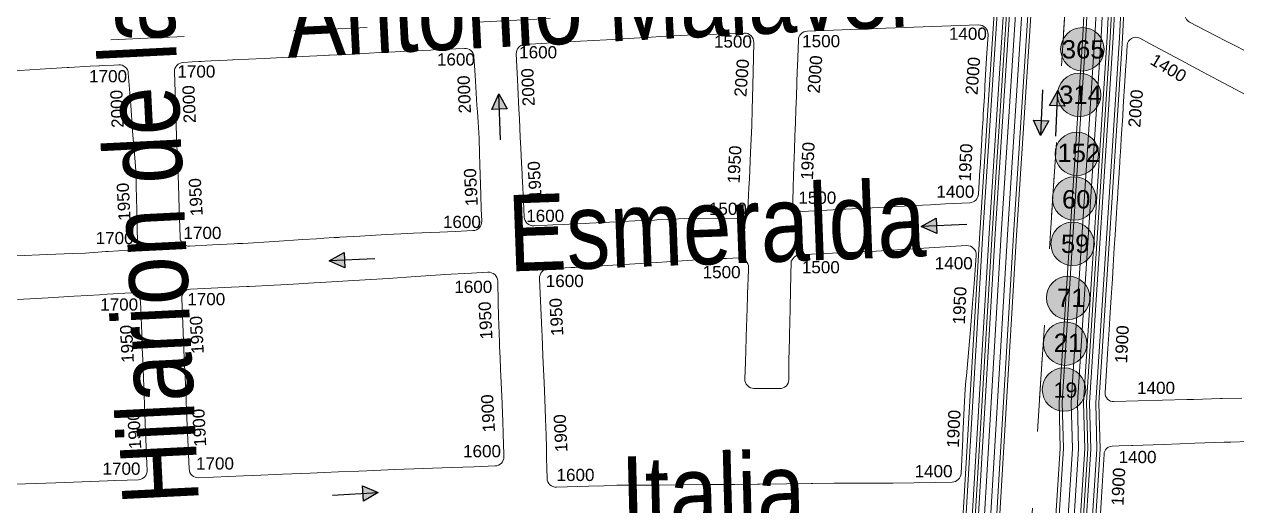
# Model space of a CAD drawing. Header units: millimetres. Extents: x 11558 to 23675, y 49449 to 61482.
# Drawn here: x 19405.4 to 19802.5, y 55621 to 55778.7 of the extents above; entities that cross this region are included whole.
import ezdxf

# ---------------------------------------------------------------- set-up
doc = ezdxf.new("R2010")
doc.units = ezdxf.units.MM
doc.linetypes.add('ACAD_ISO03W100', pattern=[30, 12, -18])
for name, color, linetype in [('0. plano base - nombres calles', 22, 'Continuous'), ('0. Plano Base - PLANO', 254, 'Continuous'), ('0. Plano base - sentido calles', 253, 'Continuous'), ('0.BARRIOS - DIVISIÓN', 12, 'ACAD_ISO03W100'), ('7. puesta en valor CC la lucila', 212, 'Continuous'), ('numeración', 7, 'Continuous')]:
    doc.layers.add(name, color=color, linetype=linetype)
for name, color, linetype, true_color in [('Linea 152 IDA', 7, 'Continuous', 0x070721), ('Linea 152 REGRESO', 7, 'Continuous', 0xff0a0a), ('Linea 19 Estación Carapachay', 7, 'Continuous', 0xa80000), ('Linea 19 Plaza Miserere', 7, 'Continuous', 0x575757), ('Linea 203 IDA', 7, 'Continuous', 0xc2c200), ('Linea 203 REGRESO', 7, 'Continuous', 0x9e7700), ('Linea 21 IDA Ramal F', 7, 'Continuous', 0x001861), ('Linea 21 IDA Ramal G', 7, 'Continuous', 0x001861), ('Linea 21 REGRO Ramal G', 7, 'Continuous', 0x0a47ff), ('Linea 314 IDA', 7, 'Continuous', 0x141414), ('Linea 314 REGRESO', 7, 'Continuous', 0xe00000), ('Linea 365 IDA', 7, 'Continuous', 0xdb6e00), ('Linea 365 REGRESO', 7, 'Continuous', 0xcc3300), ('Linea 59 Por Barrio Golf IDA', 7, 'Continuous', 0x007038), ('Linea 59 Por Barrio Golf VUELTA', 7, 'Continuous', 0xffd147), ('Linea 59 Por la Lucila IDA', 7, 'Continuous', 0x007038), ('Linea 60 Barracas IDA', 7, 'Continuous', 0x660000), ('Linea 60 Constitución-barramcas x Fleming IDA', 7, 'Continuous', 0x660000), ('Linea 60 Constitución-barrancas x Fleming VUELTA', 7, 'Continuous', 0xbcab76), ('Linea 71 IDA', 7, 'Continuous', 0xff2424), ('Linea 71 REGRESO', 7, 'Continuous', 0x2e62ff)]:
    doc.layers.add(name, color=color, linetype=linetype, true_color=true_color)
doc.layers.get('7. puesta en valor CC la lucila').off()
doc.styles.get("Standard").update_dxf_attribs({"font": 'arial.ttf'})

# ---------------------------------------------------------------- blocks, each defined once
blk = doc.blocks.new('MANZANAS')
at = {"layer": '0. Plano Base - PLANO', "color": 0, "linetype": 'Continuous', "lineweight": 5}
for points in [[(5639020.7, 6179770.02), (5639017.89, 6179770.01), (5639014.27, 6179769.99), (5639014.25, 6179769.99), (5639010.46, 6179769.97), (5639000.78, 6179769.93, -0.775898), (5638999.41, 6179775.18), (5639005.32, 6179778.46), (5639008.44, 6179780.19), (5639013.51, 6179783.01)], [(5639072.69, 6179668.6), (5639067.02, 6179665.45), (5639066.63, 6179665.24), (5639058.83, 6179660.89), (5639056.9, 6179659.82), (5639036.05, 6179648.23, -0.441447), (5639032.13, 6179649.54), (5639026.29, 6179662.77), (5639023.83, 6179668.35), (5639021.54, 6179673.55), (5639019.56, 6179678.04), (5639017.05, 6179683.73), (5639015.34, 6179687.61), (5639012.94, 6179693.03), (5639011.3, 6179696.77), (5639006.87, 6179706.81), (5639006.64, 6179707.33), (5639005.49, 6179709.93), (5639003.12, 6179715.29), (5639002.68, 6179716.29), (5639002.55, 6179716.6), (5639001.43, 6179719.13), (5638999.58, 6179723.32), (5638998.44, 6179725.9), (5638995.53, 6179732.51), (5638994.25, 6179735.41), (5638990.89, 6179743.02), (5638989.44, 6179746.32), (5638987.76, 6179750.11), (5638986.14, 6179753.79, -0.545428), (5638988.73, 6179757.72), (5638992.33, 6179757.68), (5639001.92, 6179757.57), (5639002.33, 6179757.57), (5639011.71, 6179757.47), (5639022.08, 6179757.35), (5639022.48, 6179757.35), (5639031.59, 6179757.25)], [(5639050.49, 6179610.39), (5639045.4, 6179621.87), (5639041.14, 6179631.47, -0.386145), (5639042.32, 6179635.04), (5639044.31, 6179636.17), (5639047.89, 6179638.19), (5639048.23, 6179638.38), (5639056.97, 6179643.32), (5639061.63, 6179645.95), (5639065.84, 6179648.33), (5639068.71, 6179649.96), (5639074.28, 6179653.1), (5639075.29, 6179653.67), (5639076.19, 6179654.18), (5639081.18, 6179657)], [(5638665.08, 6179577.51), (5638673.77, 6179582.73), (5638681.39, 6179587.28), (5638681.97, 6179587.63), (5638687.92, 6179591.13), (5638690.35, 6179592.56), (5638690.58, 6179592.69), (5638691.51, 6179593.25), (5638694.6, 6179595.06), (5638695.97, 6179595.87, -0.408168), (5638700.05, 6179594.86), (5638704.19, 6179588.15), (5638705.54, 6179585.97), (5638706.55, 6179584.32), (5638708.83, 6179580.63), (5638710.05, 6179578.65), (5638714.66, 6179571.26), (5638717.72, 6179566.36), (5638718.94, 6179564.13), (5638719.42, 6179563.25), (5638723.17, 6179556.38), (5638724.38, 6179554.17), (5638727.98, 6179547.56, -0.399846), (5638726.92, 6179543.57), (5638721.11, 6179540.01), (5638720.5, 6179539.64), (5638714.73, 6179536.11), (5638711.19, 6179534.09), (5638703.84, 6179529.89), (5638695.18, 6179524.95)], [(5638702.03, 6179512.38), (5638710.67, 6179517.53), (5638718.01, 6179521.91), (5638721.78, 6179524.16), (5638725.07, 6179526.12), (5638727.27, 6179527.44), (5638733.92, 6179531.4, -0.419705), (5638738.06, 6179530.31), (5638743.25, 6179521.22), (5638745.55, 6179517.2), (5638747.55, 6179513.7), (5638747.66, 6179513.51), (5638749.07, 6179511.03), (5638751.86, 6179506.16), (5638756.18, 6179498.59), (5638757.91, 6179495.57), (5638759.1, 6179493.49), (5638760.38, 6179491.24), (5638764.46, 6179484.09), (5638765.46, 6179482.35, -0.415311), (5638764.34, 6179478.25), (5638761.16, 6179476.45), (5638757.4, 6179474.32), (5638755.53, 6179473.26), (5638748.36, 6179469.2), (5638740.77, 6179464.9), (5638732.16, 6179460.02), (5638728.67, 6179458.05)]]:
    blk.add_lwpolyline(points, format="xyb", dxfattribs=at)
for points in [[(5638890.99, 6179709.58), (5638896.01, 6179712.42), (5638903.43, 6179716.63), (5638906.99, 6179718.65), (5638909.37, 6179720), (5638910.78, 6179720.8), (5638926.71, 6179729.83), (5638939.86, 6179737.28, -0.442753), (5638944.08, 6179735.89), (5638947.23, 6179728.81), (5638950.92, 6179720.54), (5638951.21, 6179719.88), (5638952.38, 6179717.27), (5638954.12, 6179713.37), (5638954.7, 6179712.06), (5638955.31, 6179710.68), (5638957.01, 6179706.87), (5638958.12, 6179704.38), (5638958.81, 6179702.83), (5638961.23, 6179697.41), (5638961.97, 6179695.74), (5638962.23, 6179695.17), (5638965.38, 6179688.08, -0.382034), (5638964.16, 6179684.27), (5638957.33, 6179680.27), (5638953.01, 6179677.74), (5638948.54, 6179675.11), (5638944.07, 6179672.49), (5638936.54, 6179668.08), (5638929.02, 6179663.67), (5638916.78, 6179656.49, -0.439667), (5638912.55, 6179657.79), (5638910.44, 6179662.23), (5638908.93, 6179665.39), (5638906.19, 6179671.15), (5638905.26, 6179673.09), (5638903.27, 6179677.29), (5638901.44, 6179681.13), (5638899.54, 6179685.13), (5638897.71, 6179688.96), (5638894.05, 6179696.67), (5638893.54, 6179697.73), (5638892.17, 6179700.61), (5638889.76, 6179705.68, -0.393401)], [(5638836.85, 6179612.83), (5638832.96, 6179619.49), (5638832.17, 6179620.84), (5638830.79, 6179623.2), (5638830.29, 6179624.05), (5638829.61, 6179625.21), (5638827.94, 6179628.07), (5638825.39, 6179632.43), (5638823.69, 6179635.33), (5638820.53, 6179640.74), (5638819.06, 6179643.25), (5638815.27, 6179649.75), (5638814.08, 6179651.81), (5638809.88, 6179659.03, -0.411324), (5638810.94, 6179663.12), (5638823.29, 6179670.45), (5638826.6, 6179672.42), (5638833.97, 6179676.8), (5638841.74, 6179681.42), (5638846.53, 6179684.26), (5638849.24, 6179685.88), (5638856.78, 6179690.29), (5638865.13, 6179695.05), (5638867.99, 6179696.69), (5638869.76, 6179697.7), (5638872.98, 6179699.53, -0.432856), (5638877.16, 6179698.25), (5638881.43, 6179689.53), (5638885.2, 6179681.84), (5638886.76, 6179678.66), (5638889.17, 6179673.73), (5638892.84, 6179665.85), (5638894.11, 6179663.12), (5638896.43, 6179658.09), (5638896.49, 6179657.97), (5638897.72, 6179655.3), (5638900.75, 6179648.74, -0.403355), (5638899.38, 6179644.8), (5638886.32, 6179638.17), (5638883.49, 6179636.52), (5638878.75, 6179633.76), (5638875.8, 6179632.04), (5638875.11, 6179631.64), (5638871.37, 6179629.47), (5638864.24, 6179625.31), (5638856.71, 6179620.93), (5638855.5, 6179620.22), (5638852.68, 6179618.58), (5638849.28, 6179616.6), (5638846.28, 6179614.86), (5638843.17, 6179613.04), (5638840.95, 6179611.75, -0.413655)], [(5638882.91, 6179540.37), (5638881.36, 6179543.19), (5638879.66, 6179546.27), (5638878.13, 6179549.05), (5638876.07, 6179552.79), (5638873.52, 6179557.37), (5638871.78, 6179560.49), (5638867.58, 6179567.82), (5638863.26, 6179575.29), (5638861.51, 6179578.33), (5638860.03, 6179580.9), (5638859.04, 6179582.61), (5638850.53, 6179597.34, -0.411412), (5638851.6, 6179601.43), (5638857.99, 6179605.19), (5638858.87, 6179605.72), (5638859.16, 6179605.89), (5638860.96, 6179606.95), (5638863.8, 6179608.62), (5638871.41, 6179613.12), (5638879.23, 6179617.82), (5638885.01, 6179621.33), (5638892.26, 6179625.75), (5638899.01, 6179629.8), (5638901.8, 6179631.36), (5638905.42, 6179633.4, -0.432862), (5638909.59, 6179632.09), (5638911.49, 6179628.16), (5638911.96, 6179627.18), (5638915.46, 6179619.9), (5638919.38, 6179611.69), (5638919.62, 6179611.19), (5638922.99, 6179604.1), (5638925.38, 6179599.1, 0.422008), (5638929.45, 6179597.72), (5638931.95, 6179598.99), (5638936.93, 6179601.53, 0.412957), (5638938.24, 6179605.55), (5638936.37, 6179609.26), (5638935.44, 6179611.1), (5638932.21, 6179617.61), (5638931.58, 6179618.89), (5638929.96, 6179622.21), (5638927.85, 6179626.55), (5638925.23, 6179631.91), (5638921.1, 6179640.37), (5638921.28, 6179641.97), (5638921.98, 6179643.13), (5638927.88, 6179646.56), (5638935.81, 6179651.17), (5638942.7, 6179655.17), (5638950.11, 6179659.6), (5638969.7, 6179671.32, -0.45344), (5638974, 6179669.93), (5638977.12, 6179662.69), (5638980.19, 6179655.4), (5638983.44, 6179647.57), (5638983.97, 6179646.29), (5638989.28, 6179633.5), (5638989.91, 6179631.98), (5638990.99, 6179629.38), (5638993.5, 6179623.85), (5638997.23, 6179615.74), (5638997.77, 6179614.56), (5639002.49, 6179604.29, -0.395783), (5639001.19, 6179600.4), (5638996.31, 6179597.76), (5638984.09, 6179591.2), (5638983.65, 6179590.96), (5638976.22, 6179587.08), (5638968.29, 6179582.94), (5638967.08, 6179582.3), (5638960.83, 6179579), (5638960.41, 6179578.77), (5638953.32, 6179574.97), (5638945.48, 6179570.77), (5638944.96, 6179570.49), (5638938.43, 6179566.99), (5638937.72, 6179566.61), (5638933.92, 6179564.58), (5638929.95, 6179562.47), (5638923.24, 6179558.92), (5638915.81, 6179554.99), (5638914.39, 6179554.24), (5638911.89, 6179552.92), (5638907.91, 6179550.81), (5638904.23, 6179548.86), (5638900.53, 6179546.78), (5638896.14, 6179544.32), (5638887, 6179539.2, -0.416316)], [(5638823.98, 6179601.16), (5638818.88, 6179598.22), (5638814.53, 6179595.71), (5638811.85, 6179594.16), (5638807.09, 6179591.42), (5638805.49, 6179590.49), (5638799.5, 6179587.04), (5638796.35, 6179585.16), (5638791.94, 6179582.53), (5638786.3, 6179579.13), (5638786.07, 6179578.99), (5638784.66, 6179578.14), (5638781.77, 6179576.4), (5638779.77, 6179575.19), (5638775.91, 6179572.86), (5638767.9, 6179568.04), (5638759.05, 6179562.73), (5638757.51, 6179561.83), (5638756.57, 6179561.28), (5638750.46, 6179557.69), (5638743.97, 6179553.88, -0.420755), (5638739.83, 6179555.01), (5638735.32, 6179563.11), (5638731.38, 6179570.1), (5638727.45, 6179577.04), (5638723.71, 6179583.65), (5638719.77, 6179590.62), (5638713.25, 6179602.19, -0.408746), (5638714.34, 6179606.25), (5638716.94, 6179607.78), (5638718.81, 6179608.88), (5638719.52, 6179609.3), (5638720.49, 6179609.87), (5638722.27, 6179610.92), (5638724.24, 6179612.07), (5638726.83, 6179613.58), (5638728.28, 6179614.43), (5638728.4, 6179614.49), (5638737.26, 6179619.67), (5638745.99, 6179624.76), (5638754.28, 6179629.61), (5638755.64, 6179630.4), (5638755.8, 6179630.5), (5638762.05, 6179634.16), (5638765.59, 6179636.23), (5638766.98, 6179637.05), (5638769.98, 6179638.8), (5638774.4, 6179641.39), (5638777.21, 6179643.03), (5638779.82, 6179644.56), (5638782.15, 6179645.93), (5638784.49, 6179647.29), (5638785.17, 6179647.69), (5638789.1, 6179649.99), (5638793.95, 6179652.83, -0.410785), (5638798.04, 6179651.79), (5638800.26, 6179648.1), (5638802.15, 6179644.95), (5638806.2, 6179638.21), (5638807.32, 6179636.36), (5638809.06, 6179633.45), (5638811.8, 6179628.91), (5638814.28, 6179624.48), (5638815.99, 6179621.44), (5638820.84, 6179612.8), (5638823.1, 6179608.78), (5638825.1, 6179605.23, -0.410904)], [(5638777.46, 6179489.03), (5638767.94, 6179505.56), (5638764.69, 6179511.19), (5638763.55, 6179513.17), (5638761.48, 6179516.76), (5638759.25, 6179520.63), (5638756.5, 6179525.43), (5638749.61, 6179537.42, -0.413777), (5638750.71, 6179541.51), (5638760.48, 6179547.15), (5638762.35, 6179548.22), (5638766.71, 6179550.73), (5638767.35, 6179551.11), (5638774.46, 6179555.26), (5638778.25, 6179557.53), (5638781.37, 6179559.39), (5638782.56, 6179560.1), (5638790.56, 6179564.87), (5638798.45, 6179569.58), (5638806.51, 6179574.46), (5638814.31, 6179579.22), (5638821.17, 6179583.41), (5638822.37, 6179584.14), (5638830.02, 6179588.56), (5638834.6, 6179591.33, -0.425396), (5638838.78, 6179590.21), (5638842.19, 6179584.06), (5638844.34, 6179580.18), (5638848.51, 6179572.7), (5638849.19, 6179571.53), (5638851.05, 6179568.3), (5638852.96, 6179564.99), (5638857.3, 6179557.49), (5638861.44, 6179550.18), (5638863.34, 6179546.8), (5638863.74, 6179546.09), (5638863.88, 6179545.86), (5638864.76, 6179544.28), (5638867.07, 6179540.18, -0.413631), (5638865.93, 6179536.1), (5638860.01, 6179532.75), (5638853.53, 6179529.1), (5638845.45, 6179524.54), (5638837.37, 6179519.96), (5638829.34, 6179515.35), (5638827.14, 6179514.08), (5638821.29, 6179510.73), (5638817.26, 6179508.42), (5638813.26, 6179506.12), (5638805.37, 6179501.59), (5638797.16, 6179496.88), (5638794.32, 6179495.25), (5638781.55, 6179487.92, -0.413704)]]:
    blk.add_lwpolyline(points, format="xyb", close=True, dxfattribs=at)
blk = doc.blocks.new('19')
at = {"layer": 'Linea 19 Estación Carapachay', "lineweight": 211, "true_color": 0xededed}
h = blk.add_hatch(color=7, dxfattribs=at)
h.dxf.hatch_style = 1
edge = h.paths.add_edge_path()
edge.add_arc((0, 0), 7.11, 0, 360)
at = {"layer": 'Linea 19 Estación Carapachay', "lineweight": 9}
blk.add_circle((0, 0), 7.11, dxfattribs=at)
at = {"layer": 'Linea 19 Estación Carapachay', "lineweight": 15, "insert": (-3.4, 2.34), "char_height": 5, "attachment_point": 1}
blk.add_mtext_dynamic_manual_height_columns('19', width=16.4579, gutter_width=12.5, heights=[0], dxfattribs=at)
blk = doc.blocks.new('365')
at = {"layer": 'Linea 365 IDA', "lineweight": 211, "true_color": 0xededed}
h = blk.add_hatch(color=7, dxfattribs=at)
h.dxf.hatch_style = 1
edge = h.paths.add_edge_path()
edge.add_arc((0, 0), 7.11, 0, 360)
at = {"layer": 'Linea 365 IDA', "lineweight": 9}
blk.add_circle((0, 0), 7.11, dxfattribs=at)
at = {"layer": 'Linea 365 IDA', "lineweight": 15, "insert": (-6.72, 2.99), "char_height": 6, "attachment_point": 1}
blk.add_mtext_dynamic_manual_height_columns('365', width=9.9737, gutter_width=12.5, heights=[0], dxfattribs=at)
blk = doc.blocks.new('21 azul')
at = {"layer": 'Linea 21 IDA Ramal F', "lineweight": 211, "true_color": 0xededed}
h = blk.add_hatch(color=7, dxfattribs=at)
h.dxf.hatch_style = 1
edge = h.paths.add_edge_path()
edge.add_arc((0, 0), 7.11, 0, 360)
at = {"layer": 'Linea 21 IDA Ramal F', "lineweight": 9}
blk.add_circle((0, 0), 7.11, dxfattribs=at)
at = {"layer": 'Linea 21 IDA Ramal F', "lineweight": 211, "insert": (-3.78, 3.29), "char_height": 6, "attachment_point": 1}
blk.add_mtext_dynamic_manual_height_columns('21', width=8.5711, gutter_width=12.5, heights=[0], dxfattribs=at)
blk = doc.blocks.new('59 ida')
at = {"layer": 'Linea 59 Por la Lucila IDA', "lineweight": 211, "true_color": 0xededed}
h = blk.add_hatch(color=7, dxfattribs=at)
h.dxf.hatch_style = 1
edge = h.paths.add_edge_path()
edge.add_arc((0, 0), 7.11, 0, 360)
at = {"layer": 'Linea 59 Por la Lucila IDA', "lineweight": 9}
blk.add_circle((0, 0), 7.11, dxfattribs=at)
at = {"layer": 'Linea 59 Por la Lucila IDA', "lineweight": 15, "insert": (-3.84, 3.05), "char_height": 6, "attachment_point": 1}
blk.add_mtext_dynamic_manual_height_columns('59', width=16.4579, gutter_width=12.5, heights=[0], dxfattribs=at)
blk = doc.blocks.new('60 ida')
at = {"layer": 'Linea 60 Barracas IDA', "lineweight": 211, "true_color": 0xededed}
h = blk.add_hatch(color=7, dxfattribs=at)
h.dxf.hatch_style = 1
edge = h.paths.add_edge_path()
edge.add_arc((0, 0), 7.11, 0, 360)
at = {"layer": 'Linea 60 Barracas IDA', "lineweight": 9}
blk.add_circle((0, 0), 7.11, dxfattribs=at)
at = {"layer": 'Linea 60 Barracas IDA', "lineweight": 15, "insert": (-4.01, 2.78), "char_height": 6, "attachment_point": 1}
blk.add_mtext_dynamic_manual_height_columns('60', width=16.4579, gutter_width=12.5, heights=[0], dxfattribs=at)
blk = doc.blocks.new('71 vuelta')
at = {"layer": 'Linea 71 REGRESO', "lineweight": 211, "true_color": 0xededed}
h = blk.add_hatch(color=7, dxfattribs=at)
h.dxf.hatch_style = 1
edge = h.paths.add_edge_path()
edge.add_arc((0, 0), 7.11, 0, 360)
at = {"layer": 'Linea 71 REGRESO', "lineweight": 9}
blk.add_circle((0, 0), 7.11, dxfattribs=at)
at = {"layer": 'Linea 71 REGRESO', "lineweight": 15, "insert": (-3.64, 2.95), "char_height": 6, "attachment_point": 1}
blk.add_mtext_dynamic_manual_height_columns('71', width=16.4579, gutter_width=12.5, heights=[0], dxfattribs=at)
blk = doc.blocks.new('152 vuelta')
at = {"layer": 'Linea 152 REGRESO', "lineweight": 211, "true_color": 0xededed}
h = blk.add_hatch(color=7, dxfattribs=at)
h.dxf.hatch_style = 1
edge = h.paths.add_edge_path()
edge.add_arc((0, 0), 7.11, 0, 360)
at = {"layer": 'Linea 152 REGRESO', "lineweight": 9}
blk.add_circle((0, 0), 7.11, dxfattribs=at)
at = {"layer": 'Linea 152 REGRESO', "lineweight": 15, "insert": (-6.34, 3.27), "char_height": 6, "attachment_point": 1}
blk.add_mtext_dynamic_manual_height_columns('152', width=16.4579, gutter_width=12.5, heights=[0], dxfattribs=at)
blk = doc.blocks.new('314 ida')
at = {"layer": 'Linea 314 IDA', "lineweight": 211, "true_color": 0xededed}
h = blk.add_hatch(color=7, dxfattribs=at)
h.dxf.hatch_style = 1
edge = h.paths.add_edge_path()
edge.add_arc((0, 0), 7.11, 0, 360)
at = {"layer": 'Linea 314 IDA', "lineweight": 9}
blk.add_circle((0, 0), 7.11, dxfattribs=at)
at = {"layer": 'Linea 314 IDA', "lineweight": 15, "insert": (-6.58, 3.05), "char_height": 6, "attachment_point": 1}
blk.add_mtext_dynamic_manual_height_columns('314', width=8.7347, gutter_width=12.5, heights=[0], dxfattribs=at)

msp = doc.modelspace()

# ---------------------------------------------------------------- hatches: boundary and pattern name
at = {"layer": '0. Plano base - sentido calles', "linetype": 'Continuous', "lineweight": 25, "ltscale": 2, "true_color": 0x1a1a1a}
h = msp.add_hatch(color=250, dxfattribs=at)
h.dxf.hatch_style = 1
h.paths.add_polyline_path([(19743.91, 55756.99), (19741.2, 55752.11), (19743.7, 55752)])
h.paths.add_polyline_path([(19743.91, 55756.99), (19743.7, 55752), (19746.19, 55751.89)])
h = msp.add_hatch(color=250, dxfattribs=at)
h.dxf.hatch_style = 1
h.paths.add_polyline_path([(19560.89, 55755.89), (19558.57, 55750.81), (19561.07, 55750.89)])
h.paths.add_polyline_path([(19560.89, 55755.89), (19561.07, 55750.89), (19563.56, 55750.98)])
h = msp.add_hatch(color=250, dxfattribs=at)
h.dxf.hatch_style = 1
h.paths.add_polyline_path([(19738.27, 55742.22), (19740.98, 55747.11), (19738.49, 55747.22)])
h.paths.add_polyline_path([(19738.27, 55742.22), (19738.49, 55747.22), (19735.99, 55747.32)])
h = msp.add_hatch(color=250, dxfattribs=at)
h.dxf.hatch_style = 1
h.paths.add_polyline_path([(19699.17, 55712.52), (19704.27, 55710.23), (19704.16, 55712.73)])
h.paths.add_polyline_path([(19699.17, 55712.52), (19704.16, 55712.73), (19704.06, 55715.22)])
h = msp.add_hatch(color=250, dxfattribs=at)
h.dxf.hatch_style = 1
h.paths.add_polyline_path([(19505.27, 55701.25), (19510.37, 55698.95), (19510.26, 55701.45)])
h.paths.add_polyline_path([(19505.27, 55701.25), (19510.26, 55701.45), (19510.16, 55703.95)])
h = msp.add_hatch(color=250, dxfattribs=at)
h.dxf.hatch_style = 1
h.paths.add_polyline_path([(19521.35, 55625.36), (19516.21, 55627.55), (19516.36, 55625.06)])
h.paths.add_polyline_path([(19521.35, 55625.36), (19516.36, 55625.06), (19516.51, 55622.56)])

# ---------------------------------------------------------------- linework, layer by layer
at = {"layer": '0. Plano base - sentido calles', "color": 250, "linetype": 'Continuous', "lineweight": 25, "ltscale": 2, "true_color": 0x1a1a1a}
for points in [[(19738.91, 55757.21), (19738.27, 55742.22), (19735.99, 55747.32), (19740.98, 55747.11), (19738.27, 55742.22)], [(19743.27, 55742.01), (19743.91, 55756.99), (19746.19, 55751.89), (19741.2, 55752.11), (19743.91, 55756.99)], [(19561.42, 55740.9), (19560.89, 55755.89), (19563.56, 55750.98), (19558.57, 55750.81), (19560.89, 55755.89)], [(19714.16, 55713.13), (19699.17, 55712.52), (19704.06, 55715.22), (19704.27, 55710.23), (19699.17, 55712.52)], [(19520.26, 55701.86), (19505.27, 55701.25), (19510.16, 55703.95), (19510.37, 55698.95), (19505.27, 55701.25)], [(19506.38, 55624.46), (19521.35, 55625.36), (19516.51, 55622.56), (19516.21, 55627.55), (19521.35, 55625.36)]]:
    msp.add_lwpolyline(points, dxfattribs=at)
at = {"layer": '0.BARRIOS - DIVISIÓN', "color": 14, "lineweight": 18, "ltscale": 2}
for points in [[(21185.39, 56161.52), (21178.83, 56000.77), (21300.45, 55999.5), (21270.69, 55899.86), (21171.53, 55912.66), (21162.25, 55848.43), (21316.32, 55824.7), (21324.08, 55861.86), (21338.64, 55861.3), (21331.71, 55780.29), (21308.87, 55782.23), (21312.44, 55804.88), (21216.26, 55816.03), (21208.47, 55759.38), (21183.69, 55761.94), (21190.38, 55818.05), (20969.49, 55832.27), (20681.41, 55821.47), (19757.42, 55789.39), (18967.23, 55750.75), (18450.62, 55734.7), (17997.13, 55715.25), (17552.48, 55699.13), (17505.57, 56634.4)], [(19746.68, 55789.02), (19726.12, 55476.55), (19705.29, 55342.21), (19682.91, 54948.63), (19661.94, 54643.15), (19640.4, 54304.03), (19607.91, 53959.65), (19567.75, 53570.63), (19550.03, 53389.45), (19077.25, 53357.53), (18962.05, 53342.81), (18817.78, 53351.07), (18595.68, 53358.57), (18202.92, 53380.53), (17765.7, 53372.91), (17659.73, 53390.45), (17637.92, 53679.7), (17639.89, 53799.72), (17625.59, 53940.22), (17597.55, 54075.9), (17579.24, 54125.09), (17580.44, 54241.86), (17585.92, 54374.44), (17552.48, 55699.13)], [(20104.45, 53325.35), (19550.03, 53389.45), (19587.83, 53765.14), (19640.4, 54304.03), (19661.94, 54643.15), (19682.91, 54948.63), (19694.1, 55145.42), (19705.29, 55342.21), (19726.12, 55476.55), (19746.67, 55788.87)]]:
    msp.add_lwpolyline(points, dxfattribs=at)
at = {"layer": 'Linea 152 IDA', "lineweight": 15}
msp.add_lwpolyline([(19754.82, 56087.71), (19741.25, 55892.05), (19729.38, 55709.75), (19715.79, 55481.66), (19696.14, 55338.26), (19685.29, 55195.47), (19660.5, 54759.56), (19646.01, 54524.26), (19634.42, 54303.04), (19627.28, 54238.43), (19602.6, 53997.24), (19589.35, 53851.45), (19565.85, 53617.33), (19565.94, 53603.83), (19537.12, 53324.22)], dxfattribs=at)
at = {"layer": 'Linea 152 REGRESO', "lineweight": 15}
msp.add_lwpolyline([(19619.92, 54082.65), (19643.88, 54312.85), (19654.25, 54428.11), (19667.96, 54640.8), (19670.39, 54655.46), (19679.65, 54786.8), (19682.88, 54832.68), (19685.12, 54864), (19687.29, 54905.67), (19695.27, 55007.79), (19695.17, 55020.86), (19704.29, 55127.53), (19710.14, 55238.39), (19715.73, 55342.53), (19734.64, 55483.61), (19744.72, 55639.78), (19744.31, 55654.96), (19752.08, 55774.9), (19753.12, 55794.77), (19762.63, 55942.66), (19768.54, 56031.01), (19772.21, 56100.51)], dxfattribs=at)
at = {"layer": 'Linea 19 Estación Carapachay', "lineweight": 15}
msp.add_lwpolyline([(19625.85, 54081.68), (19649.86, 54312.27), (19660.23, 54427.65), (19673.93, 54640.11), (19676.36, 54654.76), (19685.64, 54786.37), (19688.86, 54832.26), (19691.11, 54863.63), (19693.27, 54905.28), (19701.27, 55007.58), (19701.17, 55020.63), (19710.28, 55127.12), (19716.13, 55238.07), (19721.71, 55341.97), (19740.62, 55483.02), (19750.73, 55639.67), (19750.32, 55654.85), (19758.07, 55774.55), (19759.11, 55794.42), (19768.62, 55942.27), (19774.53, 56030.65), (19778.2, 56100.03)], dxfattribs=at)
at = {"layer": 'Linea 19 Plaza Miserere', "lineweight": 15}
msp.add_lwpolyline([(19744.87, 56088.72), (19731.28, 55892.72), (19719.4, 55710.37), (19705.83, 55482.63), (19686.2, 55339.32), (19675.31, 55196.13), (19650.52, 54760.15), (19636.02, 54524.83), (19624.45, 54303.85), (19617.33, 54239.49), (19592.65, 53998.2), (19579.39, 53852.4), (19555.85, 53617.8), (19555.94, 53604.31), (19527.17, 53325.25)], dxfattribs=at)
at = {"layer": 'Linea 203 IDA', "lineweight": 15}
msp.add_lwpolyline([(19781.19, 56099.79), (19777.52, 56030.47), (19771.61, 55942.07), (19762.11, 55794.24), (19761.07, 55774.37), (19753.32, 55654.79), (19753.73, 55639.61), (19743.6, 55482.72), (19724.7, 55341.69), (19719.12, 55237.91), (19713.27, 55126.91), (19704.17, 55020.51), (19704.27, 55007.47), (19696.27, 54905.09), (19694.1, 54863.45), (19691.86, 54832.05), (19688.63, 54786.16), (19679.34, 54654.41), (19676.91, 54639.77), (19663.22, 54427.42), (19652.84, 54311.98), (19628.82, 54081.19)], dxfattribs=at)
at = {"layer": 'Linea 203 REGRESO', "lineweight": 15}
msp.add_lwpolyline([(19743.87, 56088.82), (19730.28, 55892.79), (19718.4, 55710.43), (19704.84, 55482.73), (19685.2, 55339.42), (19674.32, 55196.2), (19649.52, 54760.21), (19635.02, 54524.89), (19623.46, 54303.94), (19616.34, 54239.59), (19591.65, 53998.29), (19578.4, 53852.49), (19554.85, 53617.85), (19554.94, 53604.36), (19526.18, 53325.35)], dxfattribs=at)
at = {"layer": 'Linea 21 IDA Ramal G', "lineweight": 15}
msp.add_lwpolyline([(19622.95, 53952.26), (20411.33, 53972.28), (20470.78, 54275.39), (20494.77, 54407.29), (20513.17, 54549.42), (20496.95, 54581.51), (20505.09, 54623.89), (20525.52, 54644.72), (20544.92, 54759.6), (20570.29, 54957.7), (20595.5, 55147.39), (20621.65, 55352.1), (20642.15, 55506), (20328.39, 55511.93), (19744.84, 55486.31), (19754.73, 55639.59), (19754.32, 55654.77), (19762.07, 55774.32), (19763.11, 55794.19), (19772.61, 55942.01), (19778.52, 56030.41), (19782.19, 56099.71)], dxfattribs=at)
at = {"layer": 'Linea 21 REGRO Ramal G', "lineweight": 15}
msp.add_lwpolyline([(19746.86, 56088.52), (19733.27, 55892.58), (19721.39, 55710.24), (19707.82, 55482.44), (19688.18, 55339.11), (19677.31, 55196), (19672.94, 55119.12), (20354.28, 55138.65), (20368.79, 54702.2), (20377.28, 54435.03), (20357.5, 54163.52), (20330.65, 53855.9), (19576.6, 53844.62)], dxfattribs=at)
at = {"layer": 'Linea 314 IDA', "lineweight": 15}
msp.add_lwpolyline([(19773.21, 56100.43), (19769.54, 56030.95), (19763.63, 55942.6), (19754.12, 55794.71), (19753.08, 55774.84), (19745.31, 55654.94), (19745.72, 55639.76), (19735.64, 55483.51), (19716.73, 55342.43), (19711.13, 55238.34), (19705.29, 55127.47), (19696.17, 55020.82), (19696.27, 55007.75), (19688.28, 54905.61), (19686.11, 54863.94), (19683.88, 54832.61), (19680.65, 54786.73), (19671.39, 54655.35), (19668.95, 54640.69), (19655.24, 54428.03), (19644.88, 54312.75), (19620.91, 54082.49)], dxfattribs=at)
at = {"layer": 'Linea 314 REGRESO', "lineweight": 15}
msp.add_lwpolyline([(19755.82, 56087.61), (19742.25, 55891.98), (19730.38, 55709.68), (19716.79, 55481.56), (19697.14, 55338.15), (19686.29, 55195.4), (19661.5, 54759.5), (19647, 54524.2), (19635.42, 54302.96), (19628.27, 54238.32), (19603.6, 53997.14), (19590.34, 53851.35), (19566.85, 53617.28), (19566.94, 53603.78), (19538.11, 53324.12)], dxfattribs=at)
at = {"layer": 'Linea 365 IDA', "lineweight": 15}
msp.add_lwpolyline([(19785.18, 56099.46), (19781.51, 56030.23), (19775.6, 55941.81), (19766.1, 55794.01), (19765.06, 55774.14), (19757.32, 55654.72), (19757.73, 55639.53), (19747.59, 55482.33), (19728.68, 55341.31), (19723.12, 55237.7), (19717.27, 55126.64), (19708.17, 55020.35), (19708.27, 55007.33), (19700.26, 54904.83), (19698.09, 54863.2), (19695.85, 54831.76), (19692.62, 54785.88), (19683.32, 54653.94), (19680.89, 54639.31), (19667.21, 54427.11), (19656.82, 54311.59), (19632.77, 54080.54)], dxfattribs=at)
at = {"layer": 'Linea 365 REGRESO', "lineweight": 15}
msp.add_lwpolyline([(19747.85, 56088.42), (19734.27, 55892.52), (19722.39, 55710.18), (19708.82, 55482.34), (19689.18, 55339), (19678.31, 55195.93), (19653.51, 54759.97), (19639.02, 54524.66), (19627.44, 54303.61), (19620.32, 54239.17), (19595.63, 53997.91), (19582.38, 53852.11), (19558.85, 53617.66), (19558.94, 53604.17), (19530.15, 53324.94)], dxfattribs=at)
at = {"layer": 'Linea 59 Por Barrio Golf VUELTA', "lineweight": 15}
msp.add_lwpolyline([(19750.84, 56088.11), (19737.26, 55892.32), (19725.39, 55710), (19711.81, 55482.05), (19692.16, 55338.68), (19681.3, 55195.73), (19656.51, 54759.8), (19642.01, 54524.49), (19630.44, 54303.37), (19623.3, 54238.85), (19598.62, 53997.62), (19585.36, 53851.83), (19561.85, 53617.52), (19561.94, 53604.02), (19533.14, 53324.63)], dxfattribs=at)
at = {"layer": 'Linea 59 Por la Lucila IDA', "lineweight": 15}
msp.add_lwpolyline([(19627.83, 54081.35), (19651.85, 54312.08), (19662.22, 54427.49), (19675.92, 54639.89), (19678.35, 54654.53), (19687.63, 54786.23), (19690.86, 54832.12), (19693.1, 54863.51), (19695.27, 54905.15), (19703.27, 55007.5), (19703.17, 55020.55), (19712.28, 55126.98), (19718.13, 55237.96), (19723.7, 55341.78), (19742.61, 55482.82), (19752.73, 55639.63), (19752.32, 55654.81), (19760.07, 55774.43), (19761.11, 55794.3), (19770.61, 55942.14), (19776.52, 56030.53), (19780.19, 56099.87)], dxfattribs=at)
at = {"layer": 'Linea 60 Constitución-barramcas x Fleming IDA', "lineweight": 15}
msp.add_lwpolyline([(19631.79, 54080.7), (19655.83, 54311.69), (19666.21, 54427.19), (19679.89, 54639.43), (19682.32, 54654.06), (19691.62, 54785.95), (19694.85, 54831.83), (19697.09, 54863.26), (19699.26, 54904.89), (19707.27, 55007.36), (19707.17, 55020.39), (19716.27, 55126.71), (19722.12, 55237.75), (19727.69, 55341.41), (19746.59, 55482.43), (19756.73, 55639.55), (19756.32, 55654.73), (19764.06, 55774.2), (19765.1, 55794.07), (19774.6, 55941.88), (19780.52, 56030.29), (19784.18, 56099.54)], dxfattribs=at)
at = {"layer": 'Linea 60 Constitución-barrancas x Fleming VUELTA', "lineweight": 15}
msp.add_lwpolyline([(19531.15, 53324.84), (19559.94, 53604.12), (19559.85, 53617.61), (19583.37, 53852.02), (19596.63, 53997.81), (19621.31, 54239.06), (19628.44, 54303.53), (19640.02, 54524.6), (19654.51, 54759.91), (19679.31, 55195.86), (19690.17, 55338.9), (19709.82, 55482.24), (19723.39, 55710.12), (19735.27, 55892.45), (19748.85, 56088.31)], dxfattribs=at)
at = {"layer": 'Linea 71 IDA', "lineweight": 15}
msp.add_lwpolyline([(19535.13, 53324.43), (19563.94, 53603.93), (19563.85, 53617.42), (19587.35, 53851.64), (19600.61, 53997.43), (19625.29, 54238.64), (19632.43, 54303.21), (19644.01, 54524.38), (19658.5, 54759.68), (19683.3, 55195.6), (19694.15, 55338.47), (19713.8, 55481.85), (19727.38, 55709.87), (19739.26, 55892.18), (19752.83, 56087.91)], dxfattribs=at)
at = {"layer": 'Linea 71 REGRESO', "lineweight": 15}
msp.add_lwpolyline([(19623.88, 54082), (19647.86, 54312.46), (19658.24, 54427.8), (19671.94, 54640.34), (19674.37, 54655), (19683.64, 54786.51), (19686.87, 54832.4), (19689.11, 54863.76), (19691.28, 54905.41), (19699.27, 55007.65), (19699.17, 55020.7), (19708.29, 55127.26), (19714.13, 55238.18), (19719.71, 55342.15), (19738.62, 55483.22), (19748.73, 55639.7), (19748.32, 55654.89), (19756.08, 55774.67), (19757.12, 55794.54), (19766.62, 55942.4), (19772.53, 56030.77), (19776.2, 56100.19)], dxfattribs=at)

# ---------------------------------------------------------------- block references
at = {"layer": '0. Plano Base - PLANO', "color": 28, "lineweight": 5, "true_color": 0x0d0d0d, "rotation": 332.5463477508169}
msp.add_blockref('MANZANAS', (-7833237.48, -2828296.13), dxfattribs=at)
at = {"layer": '7. puesta en valor CC la lucila', "color": 250, "lineweight": 30, "rotation": 332.5463477508169}
msp.add_blockref('MANZANAS', (-7833237.48, -2828296.13), dxfattribs=at)
at = {"layer": 'Linea 152 REGRESO', "lineweight": 15}
msp.add_blockref('152 vuelta', (19750.15, 55736.3), dxfattribs=at)
at = {"layer": 'Linea 19 Estación Carapachay', "color": 188, "lineweight": 15, "true_color": 0x0a090b}
for name, p in [('365', (19751.95, 55770.5)), ('19', (19745.93, 55659.08))]:
    msp.add_blockref(name, p, dxfattribs=at)
at = {"layer": 'Linea 21 IDA Ramal G', "color": 188, "lineweight": 15, "true_color": 0x0a090b}
msp.add_blockref('21 azul', (19746.34, 55674.11), dxfattribs=at)
at = {"layer": 'Linea 314 REGRESO', "lineweight": 15}
msp.add_blockref('314 ida', (19750.93, 55755.59), dxfattribs=at)
at = {"layer": 'Linea 59 Por Barrio Golf IDA', "lineweight": 15}
msp.add_blockref('59 ida', (19748.77, 55706.77), dxfattribs=at)
at = {"layer": 'Linea 60 Constitución-barramcas x Fleming IDA', "lineweight": 15}
msp.add_blockref('60 ida', (19749.3, 55721.61), dxfattribs=at)
at = {"layer": 'Linea 71 REGRESO', "lineweight": 15}
msp.add_blockref('71 vuelta', (19747.29, 55689.13), dxfattribs=at)

# ---------------------------------------------------------------- texts
at = {"layer": '0. plano base - nombres calles', "color": 250, "lineweight": 15, "true_color": 0x1a1a1a, "char_height": 25, "attachment_point": 1}
for s, insert, rotation in [('{\\fArial Narrow|b0|i0|c0|p34;Hilarion de la Quintana}', (19437.66, 55620.86), 92.8559), ('{\\fArial Narrow|b0|i0|c0|p34;Antonio Malaver}', (19490.5, 55792.65), 2.8979), ('{\\fArial Narrow|b0|i0|c0|p34;Esmeralda}', (19563.33, 55722.7), 2.1005), ('{\\fArial Narrow|b0|i0|c0|p34;Italia}', (19600.45, 55637.13), 1.4523)]:
    msp.add_mtext_dynamic_manual_height_columns(s, width=329.255, gutter_width=12.5, heights=[0], dxfattribs=dict(at, insert=insert, rotation=rotation))
at = {"layer": 'numeración', "color": 251, "true_color": 0x606162, "char_height": 4, "attachment_point": 1}
for s, insert in [('1400', (19708.24, 55777.6)), ('1500', (19631.29, 55775.04)), ('1500', (19660.19, 55775.18)), ('1600', (19540.58, 55769.19)), ('1600', (19567.5, 55771.53)), ('1700', (19455.57, 55765.25)), ('1700', (19426.66, 55763.69)), ('1400', (19704.14, 55725.89)), ('1500', (19658.93, 55723.9)), ('1600', (19569.82, 55717.98)), ('1500', (19629.64, 55720.28)), ('1600', (19542.54, 55715.97)), ('1700', (19428.8, 55710.69)), ('1700', (19457.56, 55712.37)), ('1500', (19660.09, 55701.14)), ('1400', (19703.63, 55702.44)), ('1600', (19576.22, 55696.64)), ('1500', (19627.59, 55699.54)), ('1600', (19546.27, 55694.72)), ('1700', (19430.29, 55688.93)), ('1700', (19458.81, 55690.69)), ('1400', (19769.87, 55661.64)), ('1600', (19549.13, 55640.89)), ('1400', (19763.81, 55638.98)), ('1700', (19431.05, 55635.16)), ('1700', (19461.67, 55636.87)), ('1600', (19579.74, 55633.12)), ('1400', (19697.01, 55634.34))]:
    msp.add_mtext_dynamic_manual_height_columns(s, width=16.0314, gutter_width=12.5, heights=[0], dxfattribs=dict(at, insert=insert))
for s, insert, rotation in [('2000', (19661.91, 55756.24), 85.7241), ('1400', (19775.87, 55769.3), 329.1512), ('2000', (19568.62, 55751.79), 92.252), ('2000', (19637.9, 55755.07), 85.7241), ('2000', (19713.61, 55755.74), 85.7241), ('2000', (19547.74, 55749.43), 92.252), ('2000', (19434.03, 55744.7), 92.252), ('2000', (19457.64, 55746.22), 92.252), ('2000', (19766.93, 55745.08), 85.7241), ('1950', (19635.71, 55726.65), 87.2117), ('1950', (19659.71, 55727.83), 87.2117), ('1950', (19711.41, 55727.32), 87.2117), ('1950', (19570.86, 55721.36), 92.9593), ('1950', (19549.99, 55719), 92.9593), ('1950', (19436.27, 55714.27), 92.9593), ('1950', (19459.89, 55715.79), 92.9593), ('1950', (19709.45, 55680.49), 87.2117), ('1950', (19578, 55676.52), 92.9593), ('1950', (19554.79, 55675.38), 92.9593), ('1950', (19460.24, 55670.67), 92.9593), ('1950', (19437.35, 55667.71), 92.9593), ('1900', (19762.6, 55667.78), 87.2117), ('1900', (19555.6, 55644.97), 92.9593), ('1900', (19439.77, 55639.45), 92.9593), ('1900', (19461.05, 55640.26), 92.9593), ('1900', (19579.37, 55638.47), 92.9593), ('1900', (19707.49, 55640.1), 87.2117), ('1900', (19761.42, 55621.17), 87.2117)]:
    msp.add_mtext_dynamic_manual_height_columns(s, width=16.0314, gutter_width=12.5, heights=[0], dxfattribs=dict(at, insert=insert, rotation=rotation))

doc.saveas('drawing.dxf')
